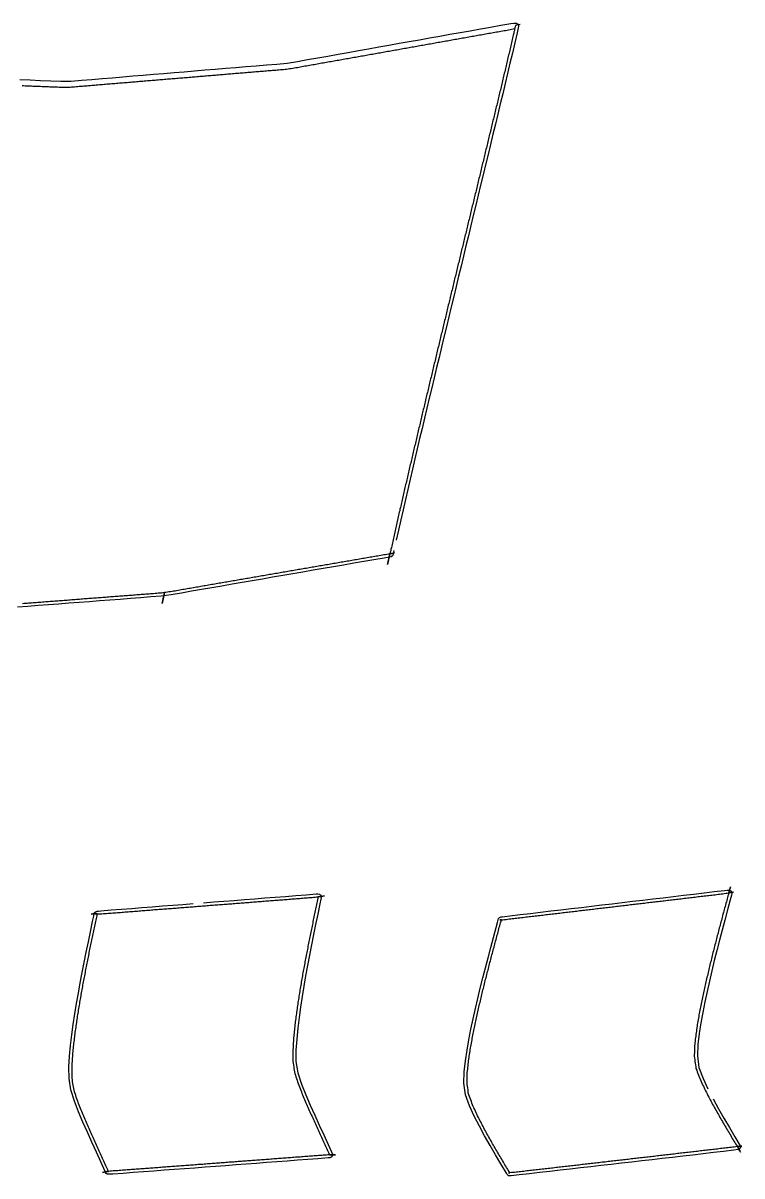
# Model space of a CAD drawing. Extents: x -2251 to 8199, y -2286 to 2329.
# Drawn here: x -859 to 534, y -79 to 2155 of the extents above; entities that cross this region are included whole.
import ezdxf

# ---------------------------------------------------------------- set-up
doc = ezdxf.new("R2010")
doc.units = 0
doc.layers.add('1', color=1, linetype='Continuous')
doc.layers.add('8', color=4, linetype='Continuous')

# ---------------------------------------------------------------- blocks, each defined once
blk = doc.blocks.new('LEI4')
at = {"layer": '1'}
blk.add_lwpolyline([(214.9, -127.7), (225.2, -146.6), (235.8, -164.9), (246.4, -183.1), (257, -200.9), (267.5, -218.6), (267.7, -220.9), (266.9, -223.1), (265.4, -224.9), (263.3, -225.9), (254.9, -227.1), (235.2, -229.4), (215.4, -231.8), (195.6, -234.1), (175.8, -236.4), (156, -238.7), (136.2, -241), (116.4, -243.3), (96.6, -245.5), (76.8, -247.8), (57, -250.1), (37.2, -252.4), (17.4, -254.7), (-2.4, -256.9), (-22.1, -259.2), (-41.9, -261.5), (-61.7, -263.8), (-81.5, -266.1), (-101.3, -268.3), (-121.1, -270.6), (-140.9, -272.9), (-160.7, -275.1), (-170.9, -276.1), (-176, -276.6), (-178.6, -277), (-181.1, -276.6), (-183.8, -274.4), (-185.6, -271.3), (-196.1, -253.7), (-206.7, -235.8), (-217.1, -217.8), (-227.6, -199.4), (-237.7, -180.6), (-247.6, -161.2), (-256.8, -141), (-264.5, -119.7), (-267.7, -97.4), (-267, -75.4), (-264.7, -54.2), (-261.6, -33.4), (-258.1, -13), (-254.1, 7.3), (-249.9, 27.4), (-245.4, 47.4), (-240.8, 67.2), (-236, 87), (-231.1, 106.7), (-226.1, 126.3), (-221, 145.9), (-215.9, 165.5), (-210.6, 185), (-205.4, 204.5), (-202.7, 214.4), (-201.3, 219.3), (-200.6, 221.8), (-199, 223.8), (-198.7, 224), (-196.4, 225), (-193.8, 225.1), (-188.8, 225.8), (-178.7, 227.2), (-158.9, 229.6), (-139.1, 231.9), (-119.3, 234.2), (-99.6, 236.6), (-79.8, 238.9), (-60, 241.3), (-40.2, 243.6), (-20.4, 245.9), (-0.6, 248.3), (19.2, 250.6), (39, 252.9), (58.8, 255.3), (78.6, 257.6), (98.3, 260), (118.1, 262.3), (137.9, 264.6), (157.7, 267), (177.5, 269.3), (197.3, 271.7), (217.1, 274), (236.8, 276.4), (242.3, 276.8), (245.1, 277), (247.8, 276.5), (249.9, 275), (251.2, 272.7), (251.3, 270), (250.6, 267.4), (248, 258.1), (242.7, 238.5), (237.4, 219), (232.2, 199.4), (227.1, 179.7), (222, 160), (217.1, 140.3), (212.3, 120.5), (207.6, 100.6), (203.1, 80.6), (198.8, 60.4), (194.8, 40.1), (191.1, 19.6), (188, -1.2), (185.5, -22.5), (184.5, -44.5), (187.5, -66.8), (195.4, -88.1), (204.8, -108.4)], dxfattribs=at)
at = {"layer": '8'}
for points in [[(-198.1, 219.3), (-195.1, 219.3), (-192.1, 219.6), (-189.1, 220), (-186.2, 220.3), (-183.2, 220.7), (-180.2, 221), (-177.2, 221.4), (-174.3, 221.7), (-171.3, 222.1), (-168.3, 222.4), (-165.3, 222.8), (-162.4, 223.1), (-159.4, 223.5), (-156.4, 223.8), (-153.4, 224.2), (-150.5, 224.5), (-147.5, 224.9), (-144.5, 225.2), (-141.5, 225.6), (-138.5, 225.9), (-135.6, 226.3), (-132.6, 226.6), (-129.6, 227), (-126.6, 227.3), (-123.7, 227.7), (-120.7, 228), (-117.7, 228.4), (-114.7, 228.7), (-111.8, 229.1), (-108.8, 229.4), (-105.8, 229.8), (-102.8, 230.2), (-99.9, 230.5), (-96.9, 230.9), (-93.9, 231.2), (-90.9, 231.6), (-87.9, 231.9), (-85, 232.3), (-82, 232.6), (-79, 233), (-76, 233.3), (-73.1, 233.7), (-70.1, 234), (-67.1, 234.4), (-64.1, 234.7), (-61.2, 235.1), (-58.2, 235.4), (-55.2, 235.8), (-52.2, 236.1), (-49.3, 236.5), (-46.3, 236.8), (-43.3, 237.2), (-40.3, 237.5), (-37.4, 237.9), (-34.4, 238.2), (-31.4, 238.6), (-28.4, 238.9), (-25.4, 239.3), (-22.5, 239.6), (-19.5, 240), (-16.5, 240.3), (-13.5, 240.7), (-10.6, 241.1), (-7.6, 241.4), (-4.6, 241.8), (-1.6, 242.1), (1.3, 242.5), (4.3, 242.8), (7.3, 243.2), (10.3, 243.5), (13.2, 243.9), (16.2, 244.2), (19.2, 244.6), (22.2, 244.9), (25.2, 245.3), (28.1, 245.6), (31.1, 246), (34.1, 246.3), (37.1, 246.7), (40, 247), (43, 247.4), (46, 247.7), (49, 248.1), (51.9, 248.4), (54.9, 248.8), (57.9, 249.1), (60.9, 249.5), (63.8, 249.8), (66.8, 250.2), (69.8, 250.5), (72.8, 250.9), (75.7, 251.2), (78.7, 251.6), (81.7, 251.9), (84.7, 252.3), (87.7, 252.7), (90.6, 253), (93.6, 253.4), (96.6, 253.7), (99.6, 254.1), (102.5, 254.4), (105.5, 254.8), (108.5, 255.1), (111.5, 255.5), (114.4, 255.8), (117.4, 256.2), (120.4, 256.5), (123.4, 256.9), (126.3, 257.2), (129.3, 257.6), (132.3, 257.9), (135.3, 258.3), (138.2, 258.6), (141.2, 259), (144.2, 259.3), (147.2, 259.7), (150.1, 260), (153.1, 260.4), (156.1, 260.7), (159.1, 261.1), (162.1, 261.4), (165, 261.8), (168, 262.2), (171, 262.5), (174, 262.9), (176.9, 263.2), (179.9, 263.6), (182.9, 263.9), (185.9, 264.3), (188.8, 264.6), (191.8, 265), (194.8, 265.3), (197.8, 265.7), (200.7, 266), (203.7, 266.4), (206.7, 266.7), (209.7, 267.1), (212.6, 267.4), (215.6, 267.8), (218.6, 268.1), (221.6, 268.5), (224.5, 268.9), (227.5, 269.2), (230.5, 269.6), (233.5, 269.9), (236.4, 270.3), (239.4, 270.8), (242.4, 271.2), (245.3, 271.7), (246.1, 274.6), (246.9, 277.6), (247.7, 280.5), (248.5, 283.5)], [(254.2, 273), (251.2, 272.6), (248.3, 272.1), (245.3, 271.7), (244.5, 268.7), (243.7, 265.8), (242.9, 262.8), (242.1, 259.9), (241.3, 256.9), (240.5, 254), (239.6, 251), (238.8, 248), (238, 245.1), (237.2, 242.1), (236.4, 239.2), (235.6, 236.2), (234.8, 233.3), (234, 230.3), (233.2, 227.3), (232.4, 224.4), (231.7, 221.4), (230.9, 218.4), (230.1, 215.5), (229.3, 212.5), (228.5, 209.5), (227.7, 206.6), (226.9, 203.6), (226.2, 200.7), (225.4, 197.7), (224.6, 194.7), (223.8, 191.7), (223, 188.8), (222.3, 185.8), (221.5, 182.8), (220.7, 179.9), (220, 176.9), (219.2, 173.9), (218.4, 170.9), (217.7, 168), (216.9, 165), (216.1, 162), (215.4, 159), (214.6, 156), (213.9, 153), (213.1, 150), (212.4, 147.1), (211.6, 144.1), (210.9, 141.1), (210.2, 138.1), (209.4, 135.1), (208.7, 132.1), (208, 129.1), (207.3, 126.1), (206.5, 123.1), (205.8, 120.1), (205.1, 117.1), (204.4, 114.1), (203.7, 111.1), (203, 108.1), (202.3, 105.1), (201.6, 102), (200.9, 99), (200.2, 96), (199.5, 93), (198.8, 90), (198.2, 86.9), (197.5, 83.9), (196.8, 80.9), (196.1, 77.9), (195.5, 74.8), (194.8, 71.8), (194.2, 68.7), (193.6, 65.7), (192.9, 62.6), (192.3, 59.6), (191.7, 56.5), (191.1, 53.4), (190.5, 50.4), (189.9, 47.3), (189.3, 44.2), (188.7, 41.2), (188.1, 38.1), (187.5, 35), (187, 31.9), (186.4, 28.7), (185.9, 25.6), (185.3, 22.5), (184.8, 19.4), (184.3, 16.3), (183.8, 13.1), (183.4, 10), (182.9, 6.9), (182.4, 3.7), (181.9, 0.6), (181.5, -2.6), (181.1, -5.8), (180.8, -9), (180.4, -12.2), (180.1, -15.5), (179.7, -18.7), (179.3, -21.9), (179.1, -25.1), (179, -28.5), (178.9, -31.8), (178.7, -35.1), (178.6, -38.4), (178.5, -41.8), (178.4, -45.1), (178.8, -48.4), (179.3, -51.8), (179.8, -55.2), (180.3, -58.5), (180.8, -61.9), (181.2, -65.3), (181.7, -68.6), (183.1, -71.8), (184.3, -75), (185.5, -78.2), (186.7, -81.5), (187.9, -84.7), (189, -87.9), (190.4, -91), (191.8, -94), (193.2, -97.1), (194.6, -100.1), (196, -103.2), (197.4, -106.3), (198.8, -109.3), (200.3, -112.3), (201.8, -115.2), (203.4, -118.1), (204.9, -121), (206.4, -124), (207.9, -126.9), (209.4, -129.8), (210.9, -132.6), (212.5, -135.4), (214, -138.3), (215.6, -141.1), (217.1, -144), (218.6, -146.8), (220.2, -149.6), (221.8, -152.4), (223.4, -155.2), (225, -158), (226.6, -160.7), (228.1, -163.5), (229.7, -166.3), (231.3, -169), (232.9, -171.7), (234.5, -174.5), (236.1, -177.2), (237.7, -180), (239.3, -182.7), (240.9, -185.4), (242.5, -188.1), (244.1, -190.8), (245.7, -193.5), (247.3, -196.2), (248.9, -198.9), (250.5, -201.6), (252.1, -204.3), (253.7, -206.9), (255.3, -209.6), (256.9, -212.3), (258.5, -214.9), (260.1, -217.6), (261.8, -220.2), (264.7, -219.9), (267.7, -219.6), (270.7, -219.3)], [(248.5, 283.5), (247.7, 280.5), (246.9, 277.6), (246.1, 274.6), (245.3, 271.7), (248.3, 272.1), (251.2, 272.6), (254.2, 273)], [(-181.7, -271.7), (-178.7, -271.2), (-180.3, -268.6), (-181.9, -266.1), (-183.5, -263.5), (-185.1, -260.7), (-186.7, -258.1), (-188.3, -255.4), (-189.8, -252.7), (-191.4, -250), (-193, -247.3), (-194.6, -244.6), (-196.2, -241.9), (-197.8, -239.2), (-199.4, -236.6), (-201, -233.9), (-202.6, -231.1), (-204.2, -228.4), (-205.8, -225.7), (-207.3, -222.9), (-208.9, -220.2), (-210.5, -217.5), (-212.1, -214.7), (-213.7, -211.9), (-215.3, -209.1), (-216.8, -206.4), (-218.4, -203.6), (-220, -200.8), (-221.6, -198), (-223.1, -195.2), (-224.6, -192.4), (-226.2, -189.5), (-227.7, -186.7), (-229.3, -183.8), (-230.8, -181), (-232.3, -178.1), (-233.8, -175.2), (-235.3, -172.2), (-236.8, -169.3), (-238.3, -166.4), (-239.8, -163.5), (-241.3, -160.5), (-242.7, -157.5), (-244.1, -154.4), (-245.5, -151.4), (-246.9, -148.4), (-248.3, -145.3), (-249.7, -142.3), (-251, -139.2), (-252.2, -136), (-253.4, -132.8), (-254.6, -129.5), (-255.8, -126.3), (-256.9, -123.1), (-258.1, -119.9), (-259.3, -116.7), (-259.3, -113.2), (-259.8, -109.9), (-260.3, -106.5), (-260.8, -103.1), (-261.3, -99.8), (-261.7, -96.4), (-261.6, -93.1), (-261.5, -89.8), (-261.4, -86.5), (-261.3, -83.1), (-261.2, -79.8), (-261.2, -76.5), (-260.8, -73.3), (-260.4, -70), (-260.1, -66.8), (-259.7, -63.6), (-259.4, -60.4), (-259, -57.2), (-258.7, -54), (-258.2, -50.9), (-257.8, -47.7), (-257.3, -44.6), (-256.8, -41.4), (-256.4, -38.3), (-255.9, -35.1), (-255.4, -32), (-254.9, -28.9), (-254.3, -25.8), (-253.8, -22.7), (-253.2, -19.6), (-252.7, -16.6), (-252.1, -13.4), (-251.5, -10.4), (-250.9, -7.3), (-250.4, -4.3), (-249.8, -1.2), (-249.2, 1.9), (-248.6, 4.9), (-248, 8), (-247.3, 11), (-246.7, 14.1), (-246, 17.1), (-245.4, 20.2), (-244.7, 23.2), (-244.1, 26.2), (-243.4, 29.3), (-242.8, 32.3), (-242.1, 35.3), (-241.4, 38.3), (-240.7, 41.3), (-240.1, 44.4), (-239.4, 47.4), (-238.7, 50.4), (-238, 53.4), (-237.3, 56.4), (-236.6, 59.4), (-235.9, 62.4), (-235.2, 65.4), (-234.5, 68.4), (-233.8, 71.4), (-233, 74.4), (-232.3, 77.4), (-231.6, 80.4), (-230.9, 83.4), (-230.1, 86.4), (-229.4, 89.3), (-228.7, 92.3), (-227.9, 95.3), (-227.2, 98.3), (-226.4, 101.3), (-225.7, 104.2), (-224.9, 107.2), (-224.2, 110.2), (-223.4, 113.2), (-222.7, 116.1), (-221.9, 119.1), (-221.1, 122.1), (-220.4, 125), (-219.6, 128), (-218.8, 131), (-218.1, 133.9), (-217.3, 136.9), (-216.5, 139.9), (-215.8, 142.8), (-215, 145.8), (-214.2, 148.8), (-213.4, 151.7), (-212.6, 154.7), (-211.9, 157.6), (-211.1, 160.6), (-210.3, 163.6), (-209.5, 166.5), (-208.7, 169.5), (-207.9, 172.4), (-207.1, 175.4), (-206.3, 178.3), (-205.6, 181.3), (-204.8, 184.2), (-204, 187.2), (-203.2, 190.1), (-202.4, 193.1), (-201.6, 196), (-200.8, 199), (-200, 201.9), (-199.2, 204.9), (-198.4, 207.8), (-197.6, 210.8), (-196.7, 213.7), (-195.9, 216.7), (-195.1, 219.3), (-198.1, 219.3)], [(261.8, -220.2), (258.8, -220.6), (255.8, -221), (252.8, -221.3), (249.9, -221.7), (246.9, -222), (243.9, -222.4), (240.9, -222.7), (238, -223.1), (235, -223.4), (232, -223.8), (229, -224.1), (226, -224.5), (223.1, -224.8), (220.1, -225.2), (217.1, -225.5), (214.1, -225.9), (211.2, -226.2), (208.2, -226.6), (205.2, -226.9), (202.2, -227.3), (199.3, -227.6), (196.3, -227.9), (193.3, -228.3), (190.3, -228.6), (187.4, -229), (184.4, -229.3), (181.4, -229.7), (178.4, -230), (175.5, -230.4), (172.5, -230.7), (169.5, -231.1), (166.5, -231.4), (163.5, -231.8), (160.6, -232.1), (157.6, -232.4), (154.6, -232.8), (151.6, -233.1), (148.7, -233.5), (145.7, -233.8), (142.7, -234.2), (139.7, -234.5), (136.8, -234.9), (133.8, -235.2), (130.8, -235.5), (127.8, -235.9), (124.9, -236.2), (121.9, -236.6), (118.9, -236.9), (115.9, -237.3), (112.9, -237.6), (110, -238), (107, -238.3), (104, -238.6), (101, -239), (98.1, -239.3), (95.1, -239.7), (92.1, -240), (89.1, -240.4), (86.2, -240.7), (83.2, -241), (80.2, -241.4), (77.2, -241.7), (74.3, -242.1), (71.3, -242.4), (68.3, -242.8), (65.3, -243.1), (62.3, -243.4), (59.4, -243.8), (56.4, -244.1), (53.4, -244.5), (50.4, -244.8), (47.5, -245.2), (44.5, -245.5), (41.5, -245.8), (38.5, -246.2), (35.6, -246.5), (32.6, -246.9), (29.6, -247.2), (26.6, -247.6), (23.7, -247.9), (20.7, -248.2), (17.7, -248.6), (14.7, -248.9), (11.7, -249.3), (8.8, -249.6), (5.8, -250), (2.8, -250.3), (-0.2, -250.6), (-3.1, -251), (-6.1, -251.3), (-9.1, -251.7), (-12.1, -252), (-15, -252.4), (-18, -252.7), (-21, -253), (-24, -253.4), (-26.9, -253.7), (-29.9, -254.1), (-32.9, -254.4), (-35.9, -254.8), (-38.8, -255.1), (-41.8, -255.4), (-44.8, -255.8), (-47.8, -256.1), (-50.7, -256.5), (-53.7, -256.8), (-56.7, -257.1), (-59.7, -257.5), (-62.7, -257.8), (-65.6, -258.2), (-68.6, -258.5), (-71.6, -258.9), (-74.6, -259.2), (-77.5, -259.5), (-80.5, -259.9), (-83.5, -260.2), (-86.5, -260.6), (-89.4, -260.9), (-92.4, -261.3), (-95.4, -261.6), (-98.4, -261.9), (-101.3, -262.3), (-104.3, -262.6), (-107.3, -263), (-110.3, -263.3), (-113.3, -263.6), (-116.2, -264), (-119.2, -264.3), (-122.2, -264.7), (-125.2, -265), (-128.1, -265.4), (-131.1, -265.7), (-134.1, -266), (-137.1, -266.4), (-140, -266.7), (-143, -267.1), (-146, -267.4), (-149, -267.7), (-151.9, -268.1), (-154.9, -268.4), (-157.9, -268.8), (-160.9, -269.1), (-163.9, -269.4), (-166.8, -269.8), (-169.8, -270.1), (-172.8, -270.1), (-175.8, -270.6), (-178.7, -271.2), (-181.7, -271.7)], [(270.7, -219.3), (267.7, -219.6), (264.7, -219.9), (261.8, -220.2), (263.4, -222.9), (265, -225.6), (266.6, -228.2), (268.2, -230.9)], [(268.2, -230.9), (266.6, -228.2), (265, -225.6), (263.4, -222.9)]]:
    blk.add_lwpolyline(points, dxfattribs=at)
blk = doc.blocks.new('US1')
at = {"layer": '1'}
for points in [[(730.8, -450.6), (729.2, -457.5), (728, -460.9), (725.1, -463.2), (711.6, -465.4), (691.9, -468.8), (672.3, -472.1), (652.7, -475.5), (633, -478.9), (613.4, -482.3), (593.8, -485.7), (574.1, -489.1), (554.5, -492.5), (534.9, -495.8), (515.2, -499.2), (495.6, -502.6), (476, -506), (456.3, -509.4), (436.7, -512.8), (417.1, -516.2), (397.4, -519.6), (377.8, -523), (358.2, -526.4), (338.6, -529.8), (319, -533.2), (299.3, -536.6), (279.7, -539.3), (259.9, -540.8), (240, -542.3), (220.2, -543.8), (200.3, -545.4), (180.5, -546.9), (160.6, -548.4), (140.8, -550), (120.9, -551.5), (101.1, -553), (81.2, -554.6), (61.4, -556.1), (41.5, -557.6), (21.7, -559.2), (1.8, -560.7)], [(6.1, 462), (26, 461.2), (45.9, 460.4), (65.9, 459.6), (85.8, 458.8), (105.7, 459), (125.6, 460.7), (145.6, 462.3), (165.5, 464), (185.4, 465.6), (205.3, 467.3), (225.2, 469), (245.1, 470.6), (265, 472.3), (284.9, 473.9), (304.8, 475.6), (324.7, 477.2), (344.6, 478.9), (364.5, 480.6), (384.4, 482.2), (404.3, 483.9), (424.2, 485.5), (444.1, 487.2), (464, 488.8), (483.9, 490.5), (503.9, 492.1), (523.8, 493.8), (543.6, 497.2), (563.3, 500.7), (583, 504.2), (602.7, 507.7), (622.4, 511.2), (642.1, 514.7), (661.8, 518.2), (681.5, 521.8), (701.2, 525.3), (720.9, 528.8), (740.6, 532.3), (760.3, 535.8), (780, 539.3), (799.7, 542.8), (819.4, 546.3), (839.1, 549.8), (858.8, 553.3), (878.5, 556.8), (898.2, 560.3), (917.9, 563.8), (937.6, 567.3), (957.3, 570.8), (962.7, 571.5), (965.5, 571.5), (968.2, 571.1), (970.4, 569.7), (971.7, 567.3), (971.9, 564.7), (971.4, 562.1), (969.2, 552.7), (964.7, 533), (960.1, 513.3), (955.4, 493.6), (950.8, 473.9), (946.1, 454.2), (941.4, 434.6), (936.6, 414.9), (931.9, 395.2), (927.2, 375.6), (922.4, 355.9), (917.7, 336.3), (912.9, 316.6), (908.1, 297), (903.4, 277.3), (898.6, 257.6), (893.9, 238), (889.1, 218.3), (884.4, 198.7), (879.6, 179), (874.9, 159.4), (870.1, 139.7), (865.4, 120), (860.6, 100.4), (855.9, 80.7), (851.1, 61.1), (846.4, 41.4), (841.6, 21.8), (836.9, 2.1), (832.2, -17.5), (827.4, -37.2), (822.7, -56.9), (818, -76.5), (813.3, -96.2), (808.6, -115.8), (803.9, -135.5), (799.2, -155.2), (794.5, -174.8), (789.9, -194.5), (785.2, -214.2), (780.5, -233.8), (775.9, -253.5), (771.3, -273.2), (766.7, -292.9), (762.1, -312.6), (757.5, -332.3), (753, -352), (748.5, -371.7), (744, -391.4), (739.5, -411.1), (735.1, -430.9)]]:
    blk.add_lwpolyline(points, dxfattribs=at)
at = {"layer": '8'}
for points in [[(964.6, 560.2), (961.6, 559.6), (958.7, 559), (955.8, 558.4), (952.8, 557.8), (949.8, 557.3), (946.9, 556.8), (943.9, 556.2), (940.9, 555.7), (938, 555.2), (935, 554.7), (932, 554.1), (929.1, 553.6), (926.1, 553.1), (923.1, 552.6), (920.2, 552), (917.2, 551.5), (914.2, 551), (911.3, 550.5), (908.3, 549.9), (905.3, 549.4), (902.4, 548.9), (899.4, 548.3), (896.4, 547.8), (893.5, 547.3), (890.5, 546.8), (887.6, 546.2), (884.6, 545.7), (881.6, 545.2), (878.7, 544.7), (875.7, 544.1), (872.7, 543.6), (869.8, 543.1), (866.8, 542.5), (863.8, 542), (860.9, 541.5), (857.9, 541), (854.9, 540.4), (852, 539.9), (849, 539.4), (846, 538.9), (843.1, 538.3), (840.1, 537.8), (837.1, 537.3), (834.2, 536.7), (831.2, 536.2), (828.3, 535.7), (825.3, 535.2), (822.3, 534.6), (819.4, 534.1), (816.4, 533.6), (813.4, 533), (810.5, 532.5), (807.5, 532), (804.5, 531.5), (801.6, 530.9), (798.6, 530.4), (795.6, 529.9), (792.7, 529.4), (789.7, 528.8), (786.7, 528.3), (783.8, 527.8), (780.8, 527.2), (777.8, 526.7), (774.9, 526.2), (771.9, 525.7), (769, 525.1), (766, 524.6), (763, 524.1), (760.1, 523.6), (757.1, 523), (754.1, 522.5), (751.2, 522), (748.2, 521.4), (745.2, 520.9), (742.3, 520.4), (739.3, 519.9), (736.3, 519.3), (733.4, 518.8), (730.4, 518.3), (727.4, 517.8), (724.5, 517.2), (721.5, 516.7), (718.5, 516.2), (715.6, 515.6), (712.6, 515.1), (709.7, 514.6), (706.7, 514.1), (703.7, 513.5), (700.8, 513), (697.8, 512.5), (694.8, 511.9), (691.9, 511.4), (688.9, 510.9), (685.9, 510.4), (683, 509.8), (680, 509.3), (677, 508.8), (674.1, 508.3), (671.1, 507.7), (668.1, 507.2), (665.2, 506.7), (662.2, 506.1), (659.2, 505.6), (656.3, 505.1), (653.3, 504.6), (650.3, 504), (647.4, 503.5), (644.4, 503), (641.5, 502.5), (638.5, 501.9), (635.5, 501.4), (632.6, 500.9), (629.6, 500.3), (626.6, 499.8), (623.7, 499.3), (620.7, 498.8), (617.7, 498.2), (614.8, 497.7), (611.8, 497.2), (608.8, 496.7), (605.9, 496.1), (602.9, 495.6), (599.9, 495.1), (597, 494.5), (594, 494), (591, 493.5), (588.1, 493), (585.1, 492.4), (582.1, 491.9), (579.2, 491.4), (576.2, 490.8), (573.3, 490.3), (570.3, 489.8), (567.3, 489.3), (564.4, 488.7), (561.4, 488.2), (558.4, 487.7), (555.5, 487.1), (552.5, 486.6), (549.5, 486.1), (546.6, 485.6), (543.6, 485), (540.6, 484.5), (537.7, 484.1), (534.7, 483.6), (531.7, 483.1), (528.7, 482.7), (525.8, 482.2), (522.8, 481.8), (519.8, 481.4), (516.8, 481.2), (513.8, 480.9), (510.8, 480.7), (507.8, 480.4), (504.8, 480.2), (501.8, 479.9), (498.8, 479.7), (495.8, 479.4), (492.8, 479.2), (489.8, 478.9), (486.8, 478.7), (483.8, 478.4), (480.8, 478.2), (477.8, 477.9), (474.9, 477.7), (471.9, 477.4), (468.9, 477.2), (465.9, 477), (462.9, 476.7), (459.9, 476.5), (456.9, 476.2), (453.9, 476), (450.9, 475.7), (447.9, 475.5), (444.9, 475.2), (441.9, 475), (438.9, 474.7), (435.9, 474.5), (432.9, 474.2), (429.9, 474), (426.9, 473.7), (423.9, 473.5), (420.9, 473.2), (417.9, 473), (414.9, 472.7), (411.9, 472.5), (408.9, 472.2), (405.9, 472), (402.9, 471.7), (399.9, 471.5), (396.9, 471.2), (393.9, 471), (390.9, 470.7), (387.9, 470.5), (385, 470.2), (382, 470), (379, 469.7), (376, 469.5), (373, 469.2), (370, 469), (367, 468.7), (364, 468.5), (361, 468.2), (358, 468), (355, 467.7), (352, 467.5), (349, 467.2), (346, 467), (343, 466.7), (340, 466.5), (337, 466.2), (334, 466), (331, 465.7), (328, 465.5), (325, 465.2), (322, 465), (319, 464.7), (316, 464.5), (313, 464.2), (310, 464), (307.1, 463.7), (304.1, 463.5), (301.1, 463.2), (298.1, 463), (295.1, 462.7), (292.1, 462.5), (289.1, 462.2), (286.1, 462), (283.1, 461.7), (280.1, 461.5), (277.1, 461.3), (274.1, 461), (271.1, 460.8), (268.1, 460.5), (265.1, 460.3), (262.1, 460), (259.1, 459.8), (256.1, 459.5), (253.1, 459.3), (250.1, 459), (247.1, 458.8), (244.1, 458.5), (241.1, 458.3), (238.1, 458), (235.1, 457.8), (232.1, 457.5), (229.2, 457.3), (226.2, 457), (223.2, 456.8), (220.2, 456.5), (217.2, 456.3), (214.2, 456), (211.2, 455.8), (208.2, 455.5), (205.2, 455.3), (202.2, 455), (199.2, 454.8), (196.2, 454.5), (193.2, 454.3), (190.2, 454), (187.2, 453.8), (184.2, 453.5), (181.2, 453.3), (178.2, 453), (175.2, 452.8), (172.2, 452.5), (169.2, 452.3), (166.2, 452), (163.2, 451.8), (160.2, 451.5), (157.2, 451.3), (154.2, 451), (151.3, 450.8), (148.3, 450.5), (145.3, 450.3), (142.3, 450), (139.3, 449.8), (136.3, 449.5), (133.3, 449.3), (130.3, 449), (127.3, 448.8), (124.3, 448.5), (121.3, 448.3), (118.3, 448), (115.3, 447.8), (112.3, 447.5), (109.3, 447.3), (106.3, 447), (103.3, 446.8), (100.3, 446.8), (97.3, 446.8), (94.3, 446.8), (91.3, 446.8), (88.3, 446.8), (85.3, 446.9), (82.3, 446.9), (79.3, 447), (76.3, 447.1), (73.4, 447.3), (70.4, 447.4), (67.4, 447.5), (64.4, 447.6), (61.4, 447.7), (58.4, 447.9), (55.4, 448), (52.4, 448.1), (49.4, 448.2), (46.4, 448.3), (43.4, 448.5), (40.4, 448.6), (37.4, 448.7), (34.4, 448.8), (31.4, 448.9), (28.4, 449.1), (25.4, 449.2), (22.4, 449.3), (19.4, 449.4), (16.4, 449.5), (13.4, 449.7), (10.4, 449.8)], [(974.9, 568.6), (972, 568), (969, 567.4), (966.1, 566.8), (965.5, 564.4), (965, 562), (964.4, 559.6), (963.9, 557.3), (963.2, 554.3), (962.6, 551.3), (961.9, 548.4), (961.2, 545.4), (960.5, 542.4), (959.8, 539.5), (959.2, 536.5), (958.5, 533.5), (957.8, 530.6), (957.1, 527.6), (956.4, 524.7), (955.7, 521.7), (955, 518.7), (954.3, 515.8), (953.6, 512.8), (952.9, 509.9), (952.2, 506.9), (951.6, 503.9), (950.9, 501), (950.2, 498), (949.5, 495.1), (948.8, 492.1), (948.1, 489.1), (947.4, 486.2), (946.6, 483.2), (945.9, 480.3), (945.2, 477.3), (944.5, 474.4), (943.8, 471.4), (943.1, 468.4), (942.4, 465.5), (941.7, 462.5), (941, 459.6), (940.3, 456.6), (939.6, 453.6), (938.9, 450.7), (938.2, 447.7), (937.5, 444.8), (936.8, 441.8), (936.1, 438.9), (935.3, 435.9), (934.6, 432.9), (933.9, 430), (933.2, 427), (932.5, 424.1), (931.8, 421.1), (931.1, 418.2), (930.4, 415.2), (929.7, 412.3), (929, 409.3), (928.2, 406.3), (927.5, 403.4), (926.8, 400.4), (926.1, 397.5), (925.4, 394.5), (924.7, 391.6), (924, 388.6), (923.3, 385.6), (922.5, 382.7), (921.8, 379.7), (921.1, 376.8), (920.4, 373.8), (919.7, 370.9), (919, 367.9), (918.3, 365), (917.5, 362), (916.8, 359), (916.1, 356.1), (915.4, 353.1), (914.7, 350.2), (914, 347.2), (913.3, 344.3), (912.5, 341.3), (911.8, 338.4), (911.1, 335.4), (910.4, 332.4), (909.7, 329.5), (909, 326.5), (908.3, 323.6), (907.5, 320.6), (906.8, 317.7), (906.1, 314.7), (905.4, 311.8), (904.7, 308.8), (904, 305.8), (903.2, 302.9), (902.5, 299.9), (901.8, 297), (901.1, 294), (900.4, 291.1), (899.7, 288.1), (899, 285.2), (898.2, 282.2), (897.5, 279.2), (896.8, 276.3), (896.1, 273.3), (895.4, 270.4), (894.7, 267.4), (894, 264.5), (893.2, 261.5), (892.5, 258.6), (891.8, 255.6), (891.1, 252.6), (890.4, 249.7), (889.7, 246.7), (889, 243.8), (888.2, 240.8), (887.5, 237.9), (886.8, 234.9), (886.1, 232), (885.4, 229), (884.7, 226), (883.9, 223.1), (883.2, 220.1), (882.5, 217.2), (881.8, 214.2), (881.1, 211.3), (880.4, 208.3), (879.7, 205.4), (878.9, 202.4), (878.2, 199.4), (877.5, 196.5), (876.8, 193.5), (876.1, 190.6), (875.4, 187.6), (874.7, 184.7), (873.9, 181.7), (873.2, 178.8), (872.5, 175.8), (871.8, 172.8), (871.1, 169.9), (870.4, 166.9), (869.7, 164), (868.9, 161), (868.2, 158.1), (867.5, 155.1), (866.8, 152.2), (866.1, 149.2), (865.4, 146.2), (864.7, 143.3), (863.9, 140.3), (863.2, 137.4), (862.5, 134.4), (861.8, 131.5), (861.1, 128.5), (860.4, 125.6), (859.7, 122.6), (858.9, 119.6), (858.2, 116.7), (857.5, 113.7), (856.8, 110.8), (856.1, 107.8), (855.4, 104.9), (854.7, 101.9), (853.9, 99), (853.2, 96), (852.5, 93), (851.8, 90.1), (851.1, 87.1), (850.4, 84.1), (849.7, 81.2), (848.9, 78.2), (848.2, 75.2), (847.5, 72.3), (846.8, 69.3), (846.1, 66.3), (845.4, 63.4), (844.6, 60.4), (843.9, 57.4), (843.2, 54.4), (842.5, 51.5), (841.8, 48.5), (841.1, 45.5), (840.3, 42.6), (839.6, 39.6), (838.9, 36.6), (838.2, 33.7), (837.5, 30.7), (836.8, 27.7), (836, 24.8), (835.3, 21.8), (834.6, 18.8), (833.9, 15.8), (833.2, 12.9), (832.5, 9.9), (831.7, 6.9), (831, 4), (830.3, 1), (829.6, -2), (828.9, -4.9), (828.2, -7.9), (827.5, -10.9), (826.7, -13.9), (826, -16.8), (825.3, -19.8), (824.6, -22.8), (823.9, -25.7), (823.2, -28.7), (822.4, -31.7), (821.7, -34.6), (821, -37.6), (820.3, -40.6), (819.6, -43.5), (818.9, -46.5), (818.2, -49.5), (817.5, -52.5), (816.7, -55.4), (816, -58.4), (815.3, -61.4), (814.6, -64.3), (813.9, -67.3), (813.2, -70.3), (812.5, -73.2), (811.7, -76.2), (811, -79.2), (810.3, -82.2), (809.6, -85.1), (808.9, -88.1), (808.2, -91.1), (807.5, -94), (806.8, -97), (806.1, -100), (805.3, -102.9), (804.6, -105.9), (803.9, -108.9), (803.2, -111.9), (802.5, -114.8), (801.8, -117.8), (801.1, -120.8), (800.4, -123.7), (799.7, -126.7), (798.9, -129.7), (798.2, -132.7), (797.5, -135.6), (796.8, -138.6), (796.1, -141.6), (795.4, -144.5), (794.7, -147.5), (794, -150.5), (793.3, -153.4), (792.6, -156.4), (791.9, -159.4), (791.2, -162.4), (790.5, -165.3), (789.7, -168.3), (789, -171.3), (788.3, -174.2), (787.6, -177.2), (786.9, -180.2), (786.2, -183.2), (785.5, -186.1), (784.8, -189.1), (784.1, -192.1), (783.4, -195), (782.7, -198), (782, -201), (781.3, -203.9), (780.6, -206.9), (779.9, -209.9), (779.2, -212.9), (778.5, -215.8), (777.8, -218.8), (777.1, -221.8), (776.4, -224.7), (775.7, -227.7), (775, -230.7), (774.3, -233.7), (773.6, -236.6), (772.9, -239.6), (772.2, -242.6), (771.5, -245.6), (770.8, -248.5), (770.1, -251.5), (769.4, -254.5), (768.7, -257.4), (768, -260.4), (767.3, -263.4), (766.6, -266.4), (765.9, -269.3), (765.2, -272.3), (764.5, -275.3), (763.8, -278.3), (763.1, -281.2), (762.4, -284.2), (761.7, -287.2), (761, -290.1), (760.3, -293.1), (759.6, -296.1), (758.9, -299.1), (758.2, -302), (757.5, -305), (756.8, -308), (756.2, -311), (755.5, -313.9), (754.8, -316.9), (754.1, -319.9), (753.4, -322.9), (752.7, -325.8), (752, -328.8), (751.3, -331.8), (750.6, -334.8), (750, -337.7), (749.3, -340.7), (748.6, -343.7), (747.9, -346.7), (747.2, -349.6), (746.5, -352.6), (745.8, -355.6), (745.2, -358.6), (744.5, -361.6), (743.8, -364.5), (743.1, -367.5), (742.4, -370.5), (741.8, -373.5), (741.1, -376.4), (740.4, -379.4), (739.7, -382.4), (739, -385.4), (738.4, -388.4), (737.7, -391.3), (737, -394.3), (736.3, -397.3), (735.7, -400.3), (735, -403.3), (734.3, -406.2), (733.6, -409.2), (733, -412.2), (732.3, -415.2), (731.6, -418.2), (731, -421.1), (730.3, -424.1), (729.6, -427.1), (729, -430.1), (728.3, -433.1), (727.6, -436.1), (727, -439.1), (726.4, -442.1), (725.7, -445.1), (725, -448.1), (724.4, -451.1), (723.7, -454.1), (723, -457.1), (726, -456.5), (728.9, -455.9), (731.8, -455.1)], [(718.5, -478), (719.1, -475), (719.8, -472), (720.4, -469.1), (721.1, -466.1), (721.7, -463.1), (722.4, -460.1), (723, -457.1), (720.1, -457.7), (717.2, -458.2), (714.2, -458.8), (711.3, -459.3), (708.3, -459.9), (705.4, -460.4), (702.4, -460.9), (699.5, -461.4), (696.5, -461.9), (693.6, -462.4), (690.6, -462.9), (687.7, -463.4), (684.7, -463.9), (681.8, -464.4), (678.8, -464.9), (675.9, -465.5), (672.9, -466), (670, -466.5), (667, -467), (664, -467.5), (661.1, -468), (658.1, -468.5), (655.2, -469), (652.2, -469.5), (649.3, -470), (646.3, -470.5), (643.4, -471.1), (640.4, -471.6), (637.5, -472.1), (634.5, -472.6), (631.6, -473.1), (628.6, -473.6), (625.7, -474.1), (622.7, -474.6), (619.8, -475.1), (616.8, -475.6), (613.8, -476.1), (610.9, -476.7), (607.9, -477.2), (605, -477.7), (602, -478.2), (599.1, -478.7), (596.1, -479.2), (593.2, -479.7), (590.2, -480.2), (587.3, -480.7), (584.3, -481.2), (581.4, -481.7), (578.4, -482.2), (575.5, -482.8), (572.5, -483.3), (569.6, -483.8), (566.6, -484.3), (563.6, -484.8), (560.7, -485.3), (557.7, -485.8), (554.8, -486.3), (551.8, -486.8), (548.9, -487.3), (545.9, -487.8), (543, -488.4), (540, -488.9), (537.1, -489.4), (534.1, -489.9), (531.2, -490.4), (528.2, -490.9), (525.3, -491.4), (522.3, -491.9), (519.4, -492.4), (516.4, -492.9), (513.5, -493.4), (510.5, -494), (507.5, -494.5), (504.6, -495), (501.6, -495.5), (498.7, -496), (495.7, -496.5), (492.8, -497), (489.8, -497.5), (486.9, -498), (483.9, -498.5), (481, -499.1), (478, -499.6), (475.1, -500.1), (472.1, -500.6), (469.2, -501.1), (466.2, -501.6), (463.3, -502.1), (460.3, -502.6), (457.4, -503.1), (454.4, -503.6), (451.5, -504.1), (448.5, -504.7), (445.6, -505.2), (442.6, -505.7), (439.6, -506.2), (436.7, -506.7), (433.7, -507.2), (430.8, -507.7), (427.8, -508.2), (424.9, -508.7), (421.9, -509.2), (419, -509.8), (416, -510.3), (413.1, -510.8), (410.1, -511.3), (407.2, -511.8), (404.2, -512.3), (401.3, -512.8), (398.3, -513.3), (395.4, -513.8), (392.4, -514.3), (389.5, -514.9), (386.5, -515.4), (383.6, -515.9), (380.6, -516.4), (377.7, -516.9), (374.7, -517.4), (371.8, -517.9), (368.8, -518.4), (365.9, -518.9), (362.9, -519.5), (360, -520), (357, -520.5), (354, -521), (351.1, -521.5), (348.1, -522), (345.2, -522.5), (342.2, -523), (339.3, -523.5), (336.3, -524.1), (333.4, -524.6), (330.4, -525.1), (327.5, -525.6), (324.5, -526.1), (321.6, -526.6), (318.6, -527.1), (315.7, -527.6), (312.7, -528.2), (309.8, -528.7), (306.8, -529.2), (303.9, -529.7), (300.9, -530.2), (298, -530.6), (295, -531.1), (292.1, -531.5), (289.1, -532), (286.1, -532.4), (285.5, -535.4), (284.8, -538.4), (284.2, -541.4), (283.5, -544.4), (282.9, -547.3), (282.2, -550.3), (281.6, -553.3)], [(731.8, -455.1), (728.9, -455.9), (726, -456.5), (723, -457.1), (722.4, -460.1), (721.7, -463.1), (721.1, -466.1), (720.4, -469.1), (719.8, -472), (719.1, -475), (718.5, -478)], [(281.6, -553.3), (282.2, -550.3), (282.9, -547.3), (283.5, -544.4), (284.2, -541.4), (284.8, -538.4), (285.5, -535.4), (286.1, -532.4), (283.2, -532.8), (280.2, -533.2), (277.2, -533.5), (274.2, -533.7), (271.2, -533.9), (268.2, -534.1), (265.2, -534.4), (262.3, -534.6), (259.3, -534.8), (256.3, -535.1), (253.3, -535.3), (250.3, -535.5), (247.3, -535.7), (244.3, -536), (241.3, -536.2), (238.3, -536.4), (235.3, -536.7), (232.4, -536.9), (229.4, -537.1), (226.4, -537.4), (223.4, -537.6), (220.4, -537.8), (217.4, -538), (214.4, -538.3), (211.4, -538.5), (208.4, -538.7), (205.4, -539), (202.5, -539.2), (199.5, -539.4), (196.5, -539.7), (193.5, -539.9), (190.5, -540.1), (187.5, -540.3), (184.5, -540.6), (181.5, -540.8), (178.5, -541), (175.5, -541.3), (172.5, -541.5), (169.6, -541.7), (166.6, -542), (163.6, -542.2), (160.6, -542.4), (157.6, -542.6), (154.6, -542.9), (151.6, -543.1), (148.6, -543.3), (145.6, -543.6), (142.6, -543.8), (139.7, -544), (136.7, -544.3), (133.7, -544.5), (130.7, -544.7), (127.7, -545), (124.7, -545.2), (121.7, -545.4), (118.7, -545.6), (115.7, -545.9), (112.7, -546.1), (109.7, -546.3), (106.8, -546.6), (103.8, -546.8), (100.8, -547), (97.8, -547.3), (94.8, -547.5), (91.8, -547.7), (88.8, -548), (85.8, -548.2), (82.8, -548.4), (79.8, -548.6), (76.9, -548.9), (73.9, -549.1), (70.9, -549.3), (67.9, -549.6), (64.9, -549.8), (61.9, -550), (58.9, -550.3), (55.9, -550.5), (52.9, -550.7), (49.9, -551), (46.9, -551.2), (44, -551.4), (41, -551.7), (38, -551.9), (35, -552.1), (32, -552.3), (29, -552.6), (26, -552.8), (23, -553), (20, -553.3), (17, -553.5), (14.1, -553.7), (11.1, -554)]]:
    blk.add_lwpolyline(points, dxfattribs=at)
blk = doc.blocks.new('LEI3')
at = {"layer": '1'}
blk.add_lwpolyline([(5.3, 254.6), (25.2, 256.1), (45, 257.7), (64.9, 259.2), (84.7, 260.8), (104.6, 262.3), (124.4, 263.9), (144.3, 265.4), (164.2, 267), (184, 268.5), (203.9, 270.1), (223.7, 271.6), (226.9, 271.6), (230, 271.1), (232.2, 269.5), (233.4, 267.1), (233.4, 264.5), (232.9, 261.8), (230.8, 252.2), (226.6, 232.5), (222.5, 212.7), (218.5, 192.8), (214.5, 173), (210.6, 153.1), (206.8, 133.1), (203.2, 113.1), (199.6, 93), (196.3, 72.8), (193.2, 52.5), (190.4, 32), (187.9, 11.4), (185.8, -9.5), (184.4, -30.9), (184.4, -52.9), (188.1, -75.1), (195.4, -96.7), (203.6, -117.4), (212.2, -137.4), (220.9, -157), (229.6, -176.2), (238.3, -195.2), (246.9, -214.1), (255.2, -232.8), (254.8, -235.9), (252.8, -238.4), (249.9, -239.6), (246.8, -240), (226.9, -241.6), (207.1, -243.1), (187.2, -244.6), (167.4, -246.1), (147.5, -247.6), (127.6, -249.1), (107.8, -250.6), (87.9, -252.1), (68, -253.6), (48.2, -255.1), (28.3, -256.6), (8.4, -258), (-11.4, -259.5), (-31.3, -261), (-51.2, -262.5), (-71, -264), (-90.9, -265.5), (-110.8, -267), (-130.6, -268.4), (-150.5, -269.9), (-170.4, -271.4), (-178.9, -271.6), (-181.1, -271.2), (-183, -269.9), (-184.2, -268), (-185.2, -266), (-193.6, -247.3), (-202.2, -228.5), (-210.8, -209.5), (-219.5, -190.3), (-228.1, -170.7), (-236.6, -150.7), (-244.7, -130), (-251.7, -108.3), (-255.1, -86.1), (-255.2, -64.3), (-254, -43), (-252, -22.1), (-249.6, -1.5), (-246.8, 18.9), (-243.7, 39.1), (-240.4, 59.2), (-236.9, 79.3), (-233.3, 99.3), (-229.5, 119.1), (-225.7, 139), (-221.7, 158.8), (-217.7, 178.6), (-213.6, 198.3), (-209.4, 218.1), (-207.2, 228.3), (-206.1, 233.6), (-204.9, 236), (-202.7, 237.6), (-200.4, 238.1), (-198, 238.3), (-193.3, 239.1), (-173.4, 240.6), (-153.6, 242.2), (-133.7, 243.7), (-113.8, 245.3), (-94, 246.8), (-74.1, 248.4), (-54.3, 249.9), (-34.4, 251.5), (-14.6, 253)], dxfattribs=at)
at = {"layer": '8'}
for points in [[(-212.2, 232.7), (-209.2, 232.8), (-206.2, 232.8), (-203.2, 232.9), (-200.3, 232.9), (-197.3, 232.9), (-194.3, 233), (-191.3, 233.2), (-188.3, 233.5), (-185.3, 233.7), (-182.3, 233.9), (-179.3, 234.2), (-176.3, 234.4), (-173.3, 234.6), (-170.3, 234.9), (-167.3, 235.1), (-164.3, 235.3), (-161.4, 235.6), (-158.4, 235.8), (-155.4, 236), (-152.4, 236.3), (-149.4, 236.5), (-146.4, 236.7), (-143.4, 237), (-140.4, 237.2), (-137.4, 237.4), (-134.4, 237.7), (-131.4, 237.9), (-128.4, 238.1), (-125.5, 238.4), (-122.5, 238.6), (-119.5, 238.8), (-116.5, 239.1), (-113.5, 239.3), (-110.5, 239.5), (-107.5, 239.8), (-104.5, 240), (-101.5, 240.2), (-98.5, 240.5), (-95.5, 240.7), (-92.5, 240.9), (-89.6, 241.2), (-86.6, 241.4), (-83.6, 241.6), (-80.6, 241.9), (-77.6, 242.1), (-74.6, 242.3), (-71.6, 242.6), (-68.6, 242.8), (-65.6, 243), (-62.6, 243.3), (-59.6, 243.5), (-56.6, 243.7), (-53.7, 244), (-50.7, 244.2), (-47.7, 244.4), (-44.7, 244.7), (-41.7, 244.9), (-38.7, 245.1), (-35.7, 245.4), (-32.7, 245.6), (-29.7, 245.8), (-26.7, 246.1), (-23.7, 246.3), (-20.7, 246.5), (-17.8, 246.8), (-14.8, 247), (-11.8, 247.2), (-8.8, 247.5), (-5.8, 247.7), (-2.8, 247.9), (0.2, 248.2), (3.2, 248.4), (6.2, 248.6), (9.2, 248.9), (12.2, 249.1), (15.2, 249.3), (18.1, 249.6), (21.1, 249.8), (24.1, 250), (27.1, 250.3), (30.1, 250.5), (33.1, 250.7), (36.1, 251), (39.1, 251.2), (42.1, 251.4), (45.1, 251.7), (48.1, 251.9), (51.1, 252.1), (54, 252.4), (57, 252.6), (60, 252.8), (63, 253.1), (66, 253.3), (69, 253.5), (72, 253.8), (75, 254), (78, 254.2), (81, 254.5), (84, 254.7), (87, 254.9), (89.9, 255.2), (92.9, 255.4), (95.9, 255.6), (98.9, 255.9), (101.9, 256.1), (104.9, 256.3), (107.9, 256.6), (110.9, 256.8), (113.9, 257), (116.9, 257.3), (119.9, 257.5), (122.9, 257.7), (125.8, 258), (128.8, 258.2), (131.8, 258.4), (134.8, 258.7), (137.8, 258.9), (140.8, 259.1), (143.8, 259.4), (146.8, 259.6), (149.8, 259.8), (152.8, 260.1), (155.8, 260.3), (158.8, 260.5), (161.7, 260.8), (164.7, 261), (167.7, 261.2), (170.7, 261.5), (173.7, 261.7), (176.7, 261.9), (179.7, 262.2), (182.7, 262.4), (185.7, 262.6), (188.7, 262.9), (191.7, 263.1), (194.7, 263.3), (197.6, 263.6), (200.6, 263.8), (203.6, 264), (206.6, 264.3), (209.6, 264.5), (212.6, 264.7), (215.6, 265), (218.6, 265.2), (221.6, 265.4), (224.5, 265.8), (227.5, 266.2), (230.5, 266.6), (233.5, 267), (236.4, 267.4), (239.4, 267.7)], [(239.4, 267.7), (236.4, 267.4), (233.5, 267), (230.5, 266.6), (227.5, 266.2), (226.9, 263.2), (226.2, 260.2), (225.6, 257.2), (225, 254.2), (224.3, 251.2), (223.7, 248.2), (223.1, 245.3), (222.4, 242.3), (221.8, 239.3), (221.2, 236.3), (220.5, 233.3), (219.9, 230.3), (219.3, 227.3), (218.7, 224.3), (218, 221.3), (217.4, 218.3), (216.8, 215.3), (216.2, 212.3), (215.6, 209.3), (214.9, 206.3), (214.3, 203.3), (213.7, 200.3), (213.1, 197.3), (212.5, 194.3), (211.9, 191.3), (211.3, 188.3), (210.7, 185.3), (210.1, 182.3), (209.5, 179.3), (208.9, 176.3), (208.3, 173.3), (207.7, 170.3), (207.1, 167.3), (206.5, 164.3), (205.9, 161.3), (205.3, 158.3), (204.8, 155.3), (204.2, 152.3), (203.6, 149.2), (203, 146.2), (202.5, 143.2), (201.9, 140.2), (201.3, 137.2), (200.8, 134.2), (200.2, 131.1), (199.6, 128.1), (199.1, 125.1), (198.5, 122), (198, 119), (197.4, 116), (196.9, 113), (196.4, 109.9), (195.8, 106.9), (195.3, 103.9), (194.8, 100.8), (194.2, 97.8), (193.7, 94.7), (193.2, 91.7), (192.7, 88.6), (192.2, 85.6), (191.7, 82.5), (191.2, 79.5), (190.7, 76.4), (190.2, 73.4), (189.7, 70.3), (189.3, 67.2), (188.8, 64.2), (188.3, 61.1), (187.9, 58), (187.4, 55), (186.9, 51.9), (186.5, 48.8), (186.1, 45.7), (185.6, 42.6), (185.2, 39.5), (184.8, 36.4), (184.4, 33.3), (184, 30.2), (183.6, 27.1), (183.2, 24), (182.8, 20.9), (182.5, 17.7), (182.1, 14.6), (181.7, 11.5), (181.4, 8.4), (181.1, 5.2), (180.8, 2), (180.5, -1.1), (180.2, -4.3), (179.9, -7.4), (179.6, -10.6), (179.4, -13.8), (179.2, -17), (179.1, -20.2), (178.9, -23.5), (178.7, -26.7), (178.5, -29.9), (178.4, -33.2), (178.4, -36.5), (178.4, -39.9), (178.4, -43.2), (178.4, -46.5), (178.5, -49.8), (178.5, -53.1), (178.9, -56.5), (179.5, -59.8), (180, -63.2), (180.6, -66.5), (181.1, -69.8), (181.7, -73.2), (182.3, -76.5), (183.4, -79.7), (184.5, -83), (185.6, -86.2), (186.6, -89.5), (187.7, -92.7), (188.8, -96), (190, -99.2), (191.2, -102.3), (192.4, -105.4), (193.6, -108.5), (194.9, -111.6), (196.1, -114.8), (197.3, -117.9), (198.6, -120.9), (199.9, -123.9), (201.2, -126.9), (202.5, -129.9), (203.8, -133), (205, -136), (206.3, -139), (207.6, -141.9), (208.9, -144.9), (210.2, -147.8), (211.5, -150.8), (212.8, -153.8), (214.2, -156.7), (215.5, -159.6), (216.8, -162.5), (218.1, -165.4), (219.4, -168.4), (220.7, -171.3), (222, -174.2), (223.3, -177.1), (224.6, -180), (225.9, -182.8), (227.3, -185.7), (228.6, -188.6), (229.9, -191.4), (231.2, -194.3), (232.5, -197.2), (233.8, -200), (235.1, -202.9), (236.4, -205.7), (237.7, -208.5), (239, -211.4), (240.3, -214.2), (241.6, -217), (242.9, -219.8), (244.2, -222.6), (245.4, -225.4), (246.7, -228.2), (248, -231), (249.3, -233.9), (252.3, -233.8), (255.3, -233.8), (258.3, -233.8), (261.3, -233.7)], [(-190.4, -268), (-187.5, -267.5), (-184.5, -267), (-181.6, -266.5), (-178.7, -266), (-179.9, -263.2), (-181.2, -260.5), (-182.5, -257.8), (-183.8, -255), (-185, -252.2), (-186.3, -249.3), (-187.6, -246.5), (-188.9, -243.7), (-190.2, -240.8), (-191.5, -238), (-192.8, -235.1), (-194.1, -232.3), (-195.4, -229.5), (-196.7, -226.6), (-198, -223.8), (-199.3, -220.9), (-200.6, -218), (-201.9, -215.2), (-203.2, -212.3), (-204.5, -209.4), (-205.8, -206.5), (-207.1, -203.6), (-208.4, -200.7), (-209.7, -197.8), (-211, -194.9), (-212.3, -192), (-213.6, -189.1), (-214.9, -186.1), (-216.2, -183.2), (-217.5, -180.2), (-218.8, -177.3), (-220.1, -174.3), (-221.4, -171.4), (-222.7, -168.3), (-224, -165.3), (-225.3, -162.3), (-226.6, -159.3), (-227.8, -156.3), (-229.1, -153.3), (-230.4, -150.2), (-231.6, -147.1), (-232.8, -144), (-234.1, -140.9), (-235.3, -137.8), (-236.5, -134.7), (-237.7, -131.6), (-238.9, -128.4), (-240, -125.2), (-241, -121.9), (-242.1, -118.7), (-243.2, -115.4), (-244.2, -112.1), (-245.3, -108.8), (-246, -105.5), (-246.5, -102.2), (-247.1, -98.9), (-247.6, -95.5), (-248.1, -92.2), (-248.7, -88.8), (-249.2, -85.5), (-249.2, -82.2), (-249.2, -78.9), (-249.2, -75.6), (-249.2, -72.3), (-249.2, -69), (-249.3, -65.7), (-249.2, -62.4), (-249, -59.2), (-248.8, -56), (-248.6, -52.8), (-248.4, -49.6), (-248.2, -46.4), (-248, -43.2), (-247.8, -40), (-247.5, -36.9), (-247.2, -33.7), (-246.9, -30.6), (-246.6, -27.4), (-246.3, -24.3), (-246, -21.1), (-245.6, -18), (-245.2, -14.9), (-244.8, -11.8), (-244.5, -8.6), (-244.1, -5.5), (-243.7, -2.4), (-243.3, 0.7), (-242.9, 3.8), (-242.5, 6.8), (-242, 9.9), (-241.6, 13), (-241.2, 16.1), (-240.8, 19.2), (-240.3, 22.2), (-239.8, 25.3), (-239.4, 28.4), (-238.9, 31.4), (-238.4, 34.5), (-238, 37.5), (-237.5, 40.6), (-237, 43.6), (-236.5, 46.7), (-236, 49.7), (-235.5, 52.8), (-235, 55.8), (-234.5, 58.9), (-234, 61.9), (-233.4, 64.9), (-232.9, 68), (-232.4, 71), (-231.9, 74), (-231.3, 77), (-230.8, 80.1), (-230.3, 83.1), (-229.7, 86.1), (-229.2, 89.1), (-228.6, 92.1), (-228.1, 95.2), (-227.5, 98.2), (-226.9, 101.2), (-226.4, 104.2), (-225.8, 107.2), (-225.2, 110.2), (-224.7, 113.2), (-224.1, 116.2), (-223.5, 119.3), (-222.9, 122.3), (-222.4, 125.3), (-221.8, 128.3), (-221.2, 131.3), (-220.6, 134.3), (-220, 137.3), (-219.4, 140.3), (-218.8, 143.3), (-218.2, 146.3), (-217.6, 149.3), (-217, 152.3), (-216.4, 155.3), (-215.8, 158.2), (-215.2, 161.2), (-214.6, 164.2), (-214, 167.2), (-213.4, 170.2), (-212.8, 173.2), (-212.2, 176.2), (-211.6, 179.2), (-210.9, 182.2), (-210.3, 185.2), (-209.7, 188.1), (-209.1, 191.1), (-208.5, 194.1), (-207.8, 197.1), (-207.2, 200.1), (-206.6, 203.1), (-206, 206.1), (-205.3, 209), (-204.7, 212), (-204.1, 215), (-203.4, 218), (-202.8, 221), (-202.2, 224), (-201.5, 226.9), (-200.9, 229.9), (-200.3, 232.9), (-203.2, 232.9), (-206.2, 232.8), (-209.2, 232.8), (-212.2, 232.7)], [(261.3, -233.7), (258.3, -233.8), (255.3, -233.8), (252.3, -233.8), (249.3, -233.9), (246.3, -233.9), (243.3, -234.3), (240.3, -234.5), (237.3, -234.7), (234.4, -235), (231.4, -235.2), (228.4, -235.4), (225.4, -235.7), (222.4, -235.9), (219.4, -236.1), (216.4, -236.3), (213.4, -236.6), (210.4, -236.8), (207.4, -237), (204.4, -237.2), (201.4, -237.5), (198.4, -237.7), (195.4, -237.9), (192.5, -238.2), (189.5, -238.4), (186.5, -238.6), (183.5, -238.8), (180.5, -239.1), (177.5, -239.3), (174.5, -239.5), (171.5, -239.7), (168.5, -240), (165.5, -240.2), (162.5, -240.4), (159.5, -240.7), (156.5, -240.9), (153.5, -241.1), (150.6, -241.3), (147.6, -241.6), (144.6, -241.8), (141.6, -242), (138.6, -242.2), (135.6, -242.5), (132.6, -242.7), (129.6, -242.9), (126.6, -243.1), (123.6, -243.4), (120.6, -243.6), (117.6, -243.8), (114.6, -244), (111.6, -244.3), (108.7, -244.5), (105.7, -244.7), (102.7, -244.9), (99.7, -245.2), (96.7, -245.4), (93.7, -245.6), (90.7, -245.8), (87.7, -246.1), (84.7, -246.3), (81.7, -246.5), (78.7, -246.7), (75.7, -247), (72.7, -247.2), (69.7, -247.4), (66.8, -247.6), (63.8, -247.9), (60.8, -248.1), (57.8, -248.3), (54.8, -248.5), (51.8, -248.8), (48.8, -249), (45.8, -249.2), (42.8, -249.4), (39.8, -249.7), (36.8, -249.9), (33.8, -250.1), (30.8, -250.3), (27.8, -250.6), (24.9, -250.8), (21.9, -251), (18.9, -251.2), (15.9, -251.5), (12.9, -251.7), (9.9, -251.9), (6.9, -252.1), (3.9, -252.4), (0.9, -252.6), (-2.1, -252.8), (-5.1, -253), (-8.1, -253.3), (-11.1, -253.5), (-14.1, -253.7), (-17, -253.9), (-20, -254.2), (-23, -254.4), (-26, -254.6), (-29, -254.8), (-32, -255.1), (-35, -255.3), (-38, -255.5), (-41, -255.7), (-44, -255.9), (-47, -256.2), (-50, -256.4), (-53, -256.6), (-56, -256.8), (-58.9, -257.1), (-61.9, -257.3), (-64.9, -257.5), (-67.9, -257.7), (-70.9, -258), (-73.9, -258.2), (-76.9, -258.4), (-79.9, -258.6), (-82.9, -258.9), (-85.9, -259.1), (-88.9, -259.3), (-91.9, -259.5), (-94.9, -259.8), (-97.9, -260), (-100.8, -260.2), (-103.8, -260.4), (-106.8, -260.6), (-109.8, -260.9), (-112.8, -261.1), (-115.8, -261.3), (-118.8, -261.5), (-121.8, -261.8), (-124.8, -262), (-127.8, -262.2), (-130.8, -262.4), (-133.8, -262.7), (-136.8, -262.9), (-139.8, -263.1), (-142.7, -263.3), (-145.7, -263.5), (-148.7, -263.8), (-151.7, -264), (-154.7, -264.2), (-157.7, -264.4), (-160.7, -264.7), (-163.7, -264.9), (-166.7, -265.1), (-169.7, -265.3), (-172.7, -265.5), (-175.7, -265.5), (-178.7, -266), (-181.6, -266.5), (-184.5, -267), (-187.5, -267.5), (-190.4, -268)]]:
    blk.add_lwpolyline(points, dxfattribs=at)

msp = doc.modelspace()

# ---------------------------------------------------------------- block references
for name, p in [('US1', (-870.9, 1583.6)), ('LEI4', (263.1, 197.7)), ('LEI3', (-514.4, 195.6))]:
    msp.add_blockref(name, p)

doc.saveas('drawing.dxf')
